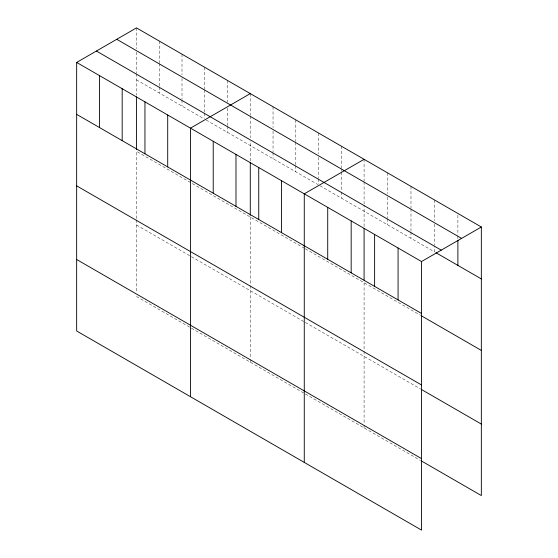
<?xml version="1.0" encoding="UTF-8"?>
<svg xmlns="http://www.w3.org/2000/svg" width="558" height="558" viewBox="0 0 558 558"><rect width="100%" height="100%" fill="white"/><g stroke="black" fill="none" stroke-linecap="round" stroke-linejoin="round"><path stroke-width="0.42" stroke-dasharray="2.79 2.09" d="M250.284 160.85L250.284 141.202M364.088 226.548L364.088 205.177M136.48 79.829L204.033 118.826M206.23 120.096L317.83 184.524M320.034 185.8L434.438 251.846L434.438 245.792M304.612 248.387L136.48 151.316L136.48 219.05M305.352 248.812L420.516 315.298M136.48 224.972L304.612 322.043M305.352 322.468L420.516 388.954M136.48 296.465L304.612 393.536M305.352 393.962L420.516 460.448M457.888 215.193L457.888 235.099M457.888 235.964L457.888 239.424M434.438 199.924L434.438 220.689M434.438 224.156L434.438 244.927M410.988 186.386L410.988 208.015M410.988 208.887L410.988 231.389M410.988 232.254L410.988 238.308M387.538 172.847L387.538 193.612M387.538 197.079L387.538 217.843M387.538 218.715L387.538 224.769M364.088 159.309L364.088 180.938M364.088 181.803L364.088 204.305M364.088 282.725L364.088 350.452M364.088 351.303L364.088 424.464M364.088 425.315L364.088 427.867M341.329 146.168L341.329 167.798M341.329 168.669L341.329 171.264M341.329 172.129L341.329 191.164M341.329 192.036L341.329 198.09M318.562 133.027L318.562 153.792M318.562 157.258L318.562 178.03M318.562 178.895L318.562 184.084M295.803 119.886L295.803 141.523M295.803 142.388L295.803 164.889M295.803 165.754L295.803 171.808M273.043 106.745L273.043 127.517M273.043 130.977L273.043 151.748M273.043 152.613L273.043 158.667M250.284 93.604L250.284 115.241M250.284 116.106L250.284 137.742M250.284 217.02L250.284 284.747M250.284 285.598L250.284 358.766M250.284 359.617L250.284 362.17M227.524 80.464L227.524 102.1M227.524 108.154L227.524 125.466M227.524 126.331L227.524 132.386M204.765 67.323L204.765 88.959M204.765 89.824L204.765 112.325M204.765 113.19L204.765 118.38M182.006 54.182L182.006 74.953M182.006 78.413L182.006 99.184M182.006 100.049L182.006 106.104M159.246 41.041L159.246 62.677M159.246 63.542L159.246 86.044M159.246 86.909L159.246 92.963M136.48 27.9L136.48 48.672M136.48 52.131L136.48 72.903M136.48 73.768L136.48 95.146M136.48 219.894L136.48 292.211"/><path stroke-width="0.84" d="M364.088 228.25L364.088 280.172M76.662 62.433L421.52 261.535L421.52 530.1L76.662 330.999L76.662 62.433L136.48 27.9L481.338 227.001L481.338 495.567L421.248 460.873M250.284 93.604L190.466 128.138L190.466 396.703M364.088 159.309L304.27 193.842L304.27 462.408M421.52 261.535L481.338 227.001M116.741 39.297L461.599 238.399M96.401 51.036L441.259 250.137M435.903 252.69L481.338 278.923M76.662 114.362L421.52 313.463M421.248 315.723L481.338 350.417M76.662 185.856L421.52 384.95M421.248 389.379L481.338 424.073M76.662 259.512L421.52 458.606M457.888 240.289L457.888 265.385M398.07 247.996L398.07 299.925M374.62 234.458L374.62 286.387M351.17 220.919L351.17 272.848M327.72 207.381L327.72 259.303M281.504 180.701L281.504 232.623M258.745 167.56L258.745 219.489M250.284 162.552L250.284 215.318M235.985 154.42L235.985 206.348M213.226 141.279L213.226 193.208M167.707 114.997L167.707 166.926M144.947 101.856L144.947 153.785M136.48 96.848L136.48 149.614M122.181 88.715L122.181 140.644M99.422 75.574L99.422 127.503"/></g></svg>
